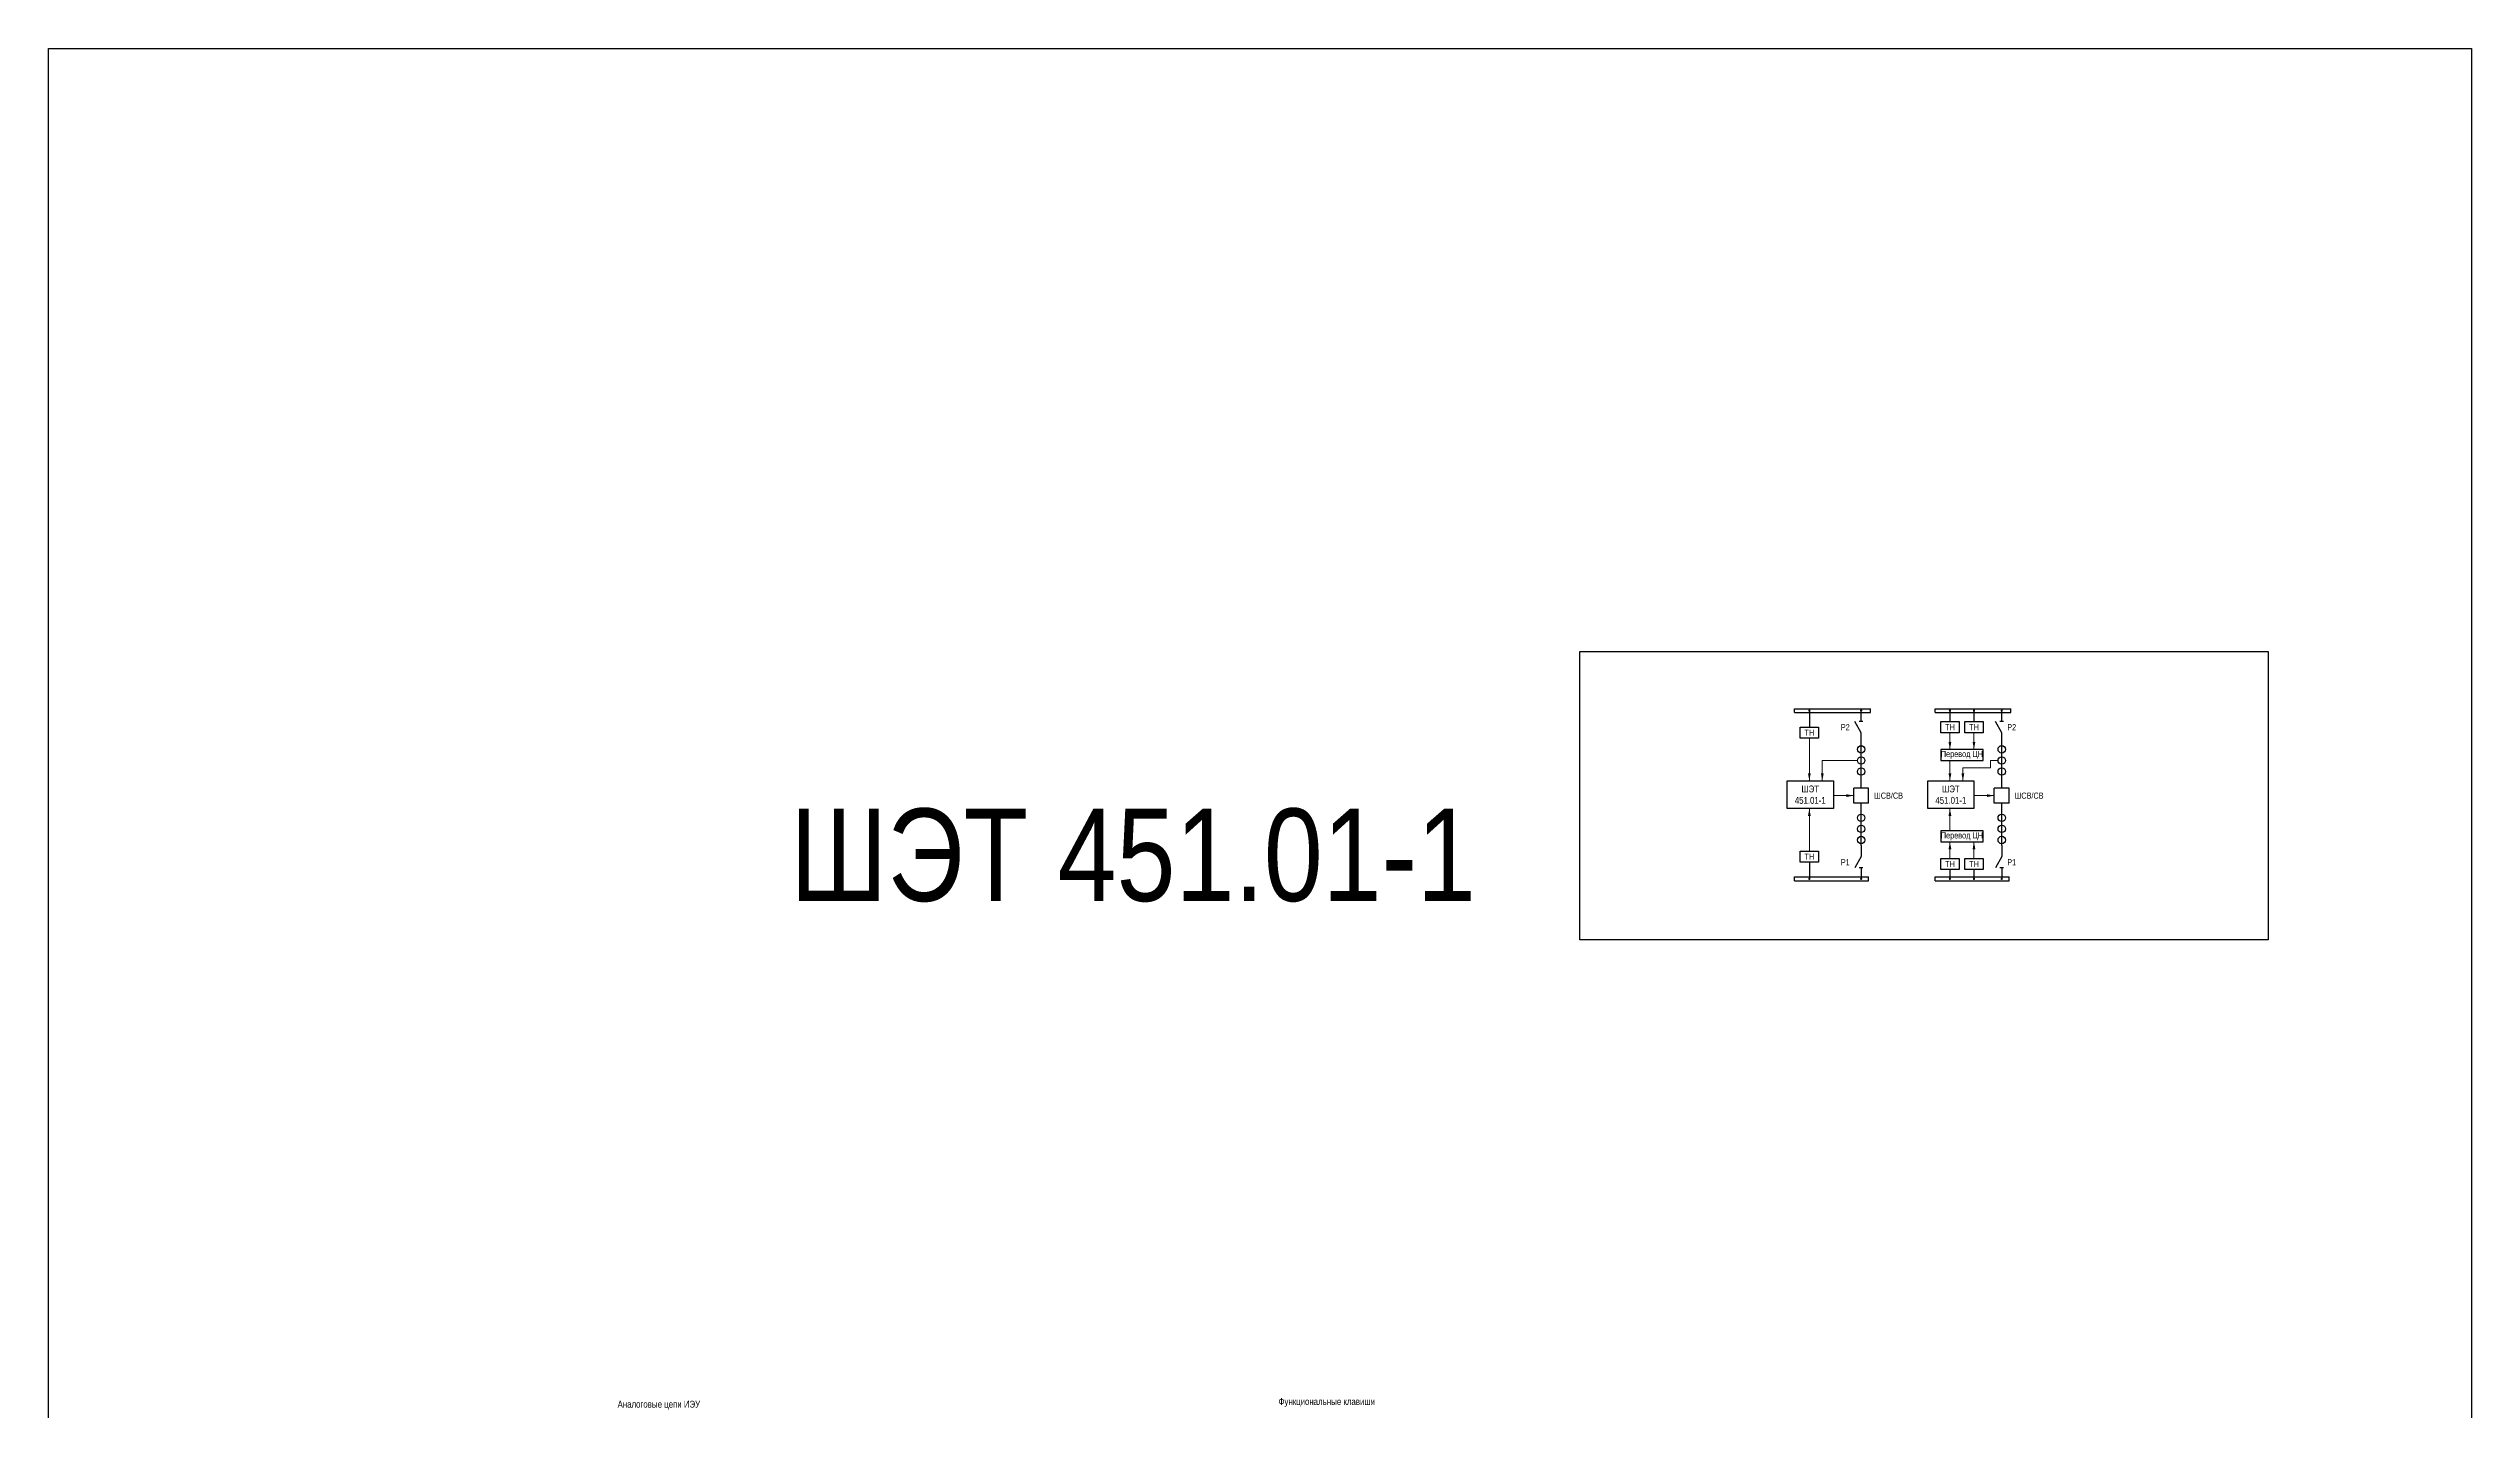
# Model space of a CAD drawing. Header units: millimetres. Extents: x 559 to 4268, y -3459 to 3336.
# Drawn here: x 2905 to 4215, y -618 to 119 of the extents above; entities that cross this region are included whole.
import ezdxf
from ezdxf.enums import TextEntityAlignment as Align

# ---------------------------------------------------------------- set-up
doc = ezdxf.new("R2010")
doc.units = ezdxf.units.MM
doc.layers.add('Основная', color=7, linetype='Continuous', lineweight=30)
doc.layers.add('Тонкая', color=7, linetype='Continuous', lineweight=18)
doc.styles.add('Narrow', font='ARIALN.TTF')
doc.styles.add('Вывод', font='tahoma.ttf', dxfattribs={"height": 2.5})
doc.styles.add('Компонент', font='ARIALN.TTF', dxfattribs={"height": 3.5})

# ---------------------------------------------------------------- blocks, each defined once
blk = doc.blocks.new('*U94')
at = {"color": 0, "linetype": 'ByBlock'}
for p, q in [((0, 0), (41, 0)), ((0, -2), (0, 0)), ((41, -2), (41, 0)), ((0, -2), (41, -2))]:
    blk.add_line(p, q, dxfattribs=at)
at = {"layer": 'Основная', "style": 'Компонент'}
blk.add_attdef('ОШ', text='', height=3.5, dxfattribs=at).set_placement((6, 4), align=Align.MIDDLE_CENTER)
blk = doc.blocks.new('*U51')
at = {"color": 0, "linetype": 'ByBlock'}
for p, q in [((0, 0), (-8, 0)), ((-8, -8), (-8, 0)), ((0, -8), (0, 0)), ((0, -8), (-8, -8))]:
    blk.add_line(p, q, dxfattribs=at)
at = {"layer": 'Основная', "style": 'Компонент'}
blk.add_attdef('ОУ', text='', height=3.5, dxfattribs=at).set_placement((-15, -3), align=Align.MIDDLE_CENTER)
blk = doc.blocks.new('*U18')
at = {"color": 0, "linetype": 'ByBlock'}
blk.add_line((0, 0), (6, 3.4), dxfattribs=at)
blk = doc.blocks.new('*U10')
at = {"color": 0}
blk.add_line((0, -1), (0, 1), dxfattribs=at)
blk = doc.blocks.new('*U50')
at = {"color": 0, "linetype": 'ByBlock'}
for p, q in [((0, 9), (0, 3)), ((0, -3), (0, -9))]:
    blk.add_line(p, q, dxfattribs=at)
at = {"color": 0, "linetype": 'ByBlock', "ltscale": 0.25, "xscale": -1, "rotation": 90}
for name, p in [('*U18', (0, 3)), ('*U10', (0, -3))]:
    blk.add_blockref(name, p, dxfattribs=at)
at = {"layer": 'Основная'}
for tag, height, style, p in [('ОУ', 3.5, 'Компонент', (-12, 0)), ('В2', 2.5, 'Вывод', (2, 7)), ('В1', 2.5, 'Вывод', (2, -7))]:
    blk.add_attdef(tag, text='', height=height, dxfattribs=dict(at, style=style)).set_placement(p, align=Align.MIDDLE_CENTER)
blk = doc.blocks.new('*U95')
at = {"linetype": 'ByBlock'}
blk.add_circle((0, 0), 2, dxfattribs=at)
at = {"layer": 'Основная', "color": 0, "linetype": 'ByBlock'}
blk.add_line((0, -3), (0, 3), dxfattribs=at)
at = {"layer": 'Основная', "linetype": 'ByBlock', "style": 'Компонент'}
blk.add_attdef('ОУ', text='', height=3.5, dxfattribs=at).set_placement((-6, 0), align=Align.MIDDLE_CENTER)
blk = doc.blocks.new('*U53')
at = {"color": 0, "linetype": 'ByBlock'}
for p, q in [((0, 3), (0, 9)), ((0, -9), (0, -3))]:
    blk.add_line(p, q, dxfattribs=at)
at = {"color": 0, "linetype": 'ByBlock', "ltscale": 0.25, "rotation": 89.99999999999999}
for name, p in [('*U18', (0, -3)), ('*U10', (0, 3))]:
    blk.add_blockref(name, p, dxfattribs=at)
at = {"layer": 'Основная'}
for tag, height, style, p in [('ОУ', 3.5, 'Компонент', (-12, 0)), ('В1', 2.5, 'Вывод', (2, 7)), ('В2', 2.5, 'Вывод', (2, -7))]:
    blk.add_attdef(tag, text='', height=height, dxfattribs=dict(at, style=style)).set_placement(p, align=Align.MIDDLE_CENTER)
blk = doc.blocks.new('*U93')
at = {"color": 0, "linetype": 'ByBlock'}
for p, q in [((0, 0), (40, 0)), ((0, -2), (0, 0)), ((40, -2), (40, 0)), ((0, -2), (40, -2))]:
    blk.add_line(p, q, dxfattribs=at)
at = {"layer": 'Основная', "style": 'Компонент'}
blk.add_attdef('ОШ', text='', height=3.5, dxfattribs=at).set_placement((6, 4), align=Align.MIDDLE_CENTER)

msp = doc.modelspace()

# ---------------------------------------------------------------- linework, layer by layer
at = {"layer": 'Основная', "color": 1}
msp.add_lwpolyline([(2905, 119), (4215, 119), (4215, -1480), (2905, -1480)], close=True, dxfattribs=at)
at = {"layer": 'Основная'}
for points in [[(3733, -207), (4105, -207), (4105, -363), (3733, -363)], [(3852, -248), (3862, -248), (3862, -254), (3852, -254)], [(3928, -245), (3938, -245), (3938, -251), (3928, -251)], [(3941, -245), (3951, -245), (3951, -251), (3941, -251)], [(3928, -266), (3951, -266), (3951, -260), (3928, -260)], [(3845, -277), (3870, -277), (3870, -292), (3845, -292)], [(3921, -277), (3946, -277), (3946, -292), (3921, -292)], [(3928, -310), (3951, -310), (3951, -304), (3928, -304)], [(3852, -315), (3862, -315), (3862, -321), (3852, -321)], [(3928, -319), (3938, -319), (3938, -325), (3928, -325)], [(3941, -319), (3951, -319), (3951, -325), (3941, -325)]]:
    msp.add_lwpolyline(points, close=True, dxfattribs=at)
at = {"layer": 'Основная', "ltscale": 0.25, "const_width": 0.6}
for points in [[(3856.7, -239, 1), (3857.3, -239, 1)], [(3856.7, -239, 1), (3857.3, -239, 1)], [(3884.7, -239, 1), (3885.3, -239, 1)], [(3932.7, -239, 1), (3933.3, -239, 1)], [(3932.7, -239, 1), (3933.3, -239, 1)], [(3945.7, -239, 1), (3946.3, -239, 1)], [(3945.7, -239, 1), (3946.3, -239, 1)], [(3960.7, -239, 1), (3961.3, -239, 1)], [(3856.7, -330, 1), (3857.3, -330, 1)], [(3856.7, -330, 1), (3857.3, -330, 1)], [(3884.7, -330, 1), (3885.3, -330, 1)], [(3884.7, -330, 1), (3885.3, -330, 1)], [(3932.7, -330, 1), (3933.3, -330, 1)], [(3932.7, -330, 1), (3933.3, -330, 1)], [(3945.7, -330, 1), (3946.3, -330, 1)], [(3945.7, -330, 1), (3946.3, -330, 1)], [(3960.7, -330, 1), (3961.3, -330, 1)], [(3960.7, -330, 1), (3961.3, -330, 1)]]:
    msp.add_lwpolyline(points, format="xyb", close=True, dxfattribs=at)
at = {"layer": 'Основная'}
for points in [[(3857, -239), (3857, -248)], [(3933, -239), (3933, -245)], [(3946, -239), (3946, -245)], [(3885, -257), (3885, -256)], [(3961, -257), (3961, -256)], [(3885, -281), (3885, -275)], [(3961, -281), (3961, -275)], [(3885, -294), (3885, -289)], [(3961, -294), (3961, -289)], [(3857, -321), (3857, -330)], [(3933, -325), (3933, -330)], [(3946, -325), (3946, -330)]]:
    msp.add_lwpolyline(points, dxfattribs=at)
at = {"layer": 'Тонкая'}
for points in [[(3857, -254), (3857, -277)], [(3933, -260), (3933, -251)], [(3946, -251), (3946, -260)], [(3883, -266), (3864, -266)], [(3864, -277), (3864, -266)], [(3933, -266), (3933, -277)], [(3940, -270), (3955, -270), (3955, -266)], [(3940, -277), (3940, -270)], [(3959, -266), (3955, -266)], [(3881, -285), (3870, -285)], [(3957, -285), (3946, -285)], [(3857, -292), (3857, -315)], [(3933, -292), (3933, -304)], [(3933, -319), (3933, -310)], [(3946, -310), (3946, -319)]]:
    msp.add_lwpolyline(points, dxfattribs=at)
at = {"layer": 'Тонкая', "ltscale": 0.3}
for points in [[(3933, -260, 0, 1.5, 0), (3933, -256, 0, 0, 0)], [(3946, -260, 0, 1.5, 0), (3946, -256, 0, 0, 0)], [(3857, -277, 0, 1.5, 0), (3857, -273, 0, 0, 0)], [(3864, -277, 0, 1.5, 0), (3864, -273, 0, 0, 0)], [(3933, -277, 0, 1.5, 0), (3933, -273, 0, 0, 0)], [(3940, -277, 0, 1.5, 0), (3940, -273, 0, 0, 0)], [(3881, -285, 0, 1.5, 0), (3877, -285, 0, 0, 0)], [(3957, -285, 0, 1.5, 0), (3953, -285, 0, 0, 0)], [(3857, -292, 0, 1.5, 0), (3857, -296, 0, 0, 0)], [(3933, -292, 0, 1.5, 0), (3933, -296, 0, 0, 0)], [(3933, -310, 0, 1.5, 0), (3933, -314, 0, 0, 0)], [(3946, -310, 0, 1.5, 0), (3946, -314, 0, 0, 0)]]:
    msp.add_lwpolyline(points, format="xyseb", dxfattribs=at)

# ---------------------------------------------------------------- block references
at = {"layer": 'Основная', "ltscale": 0.25}
for name, p in [('*U94', (3849, -238)), ('*U53', (3885, -248)), ('*U94', (3925, -238)), ('*U53', (3961, -248)), ('*U95', (3885, -260)), ('*U95', (3961, -260)), ('*U95', (3885, -266)), ('*U95', (3885, -272)), ('*U95', (3961, -266)), ('*U95', (3961, -272)), ('*U51', (3889, -281)), ('*U51', (3965, -281)), ('*U95', (3885, -297)), ('*U95', (3885, -303)), ('*U95', (3961, -297)), ('*U95', (3961, -303)), ('*U50', (3885, -321)), ('*U95', (3885, -309)), ('*U50', (3961, -321)), ('*U95', (3961, -309)), ('*U93', (3849, -329)), ('*U93', (3925, -329))]:
    msp.add_blockref(name, p, dxfattribs=at)

# ---------------------------------------------------------------- texts
at = {"layer": 'Основная', "style": 'Narrow'}
for s, p in [('Р2', (3874, -248)), ('Р2', (3964, -248)), ('ШСВ/СВ', (3892, -285)), ('ШСВ/СВ', (3968, -285)), ('Р1', (3874, -321)), ('Р1', (3964, -321))]:
    msp.add_text(s, height=3.3, dxfattribs=at).set_placement(p, align=Align.MIDDLE_LEFT)
at = {"layer": 'Основная', "color": 2, "style": 'Narrow'}
msp.add_text('ШЭТ 451.01-1', height=50, dxfattribs=at).set_placement((3306, -342))
at = {"layer": 'Основная', "style": 'Narrow'}
for s, insert, char_height, width, attachment_point in [('ТН', (3933, -248), 3.3, 10, 5), ('ТН', (3946, -248), 3.3, 10, 5), ('ТН', (3857, -251), 3.3, 10, 5), ('Перевод ЦН', (3939.5, -263), 3.3, 23, 5), ('ШЭТ 451.01-1', (3857.5, -284.5), 3.7, 25, 5), ('ШЭТ 451.01-1', (3933.5, -284.5), 3.7, 25, 5), ('Перевод ЦН', (3939.5, -307), 3.3, 23, 5), ('ТН', (3857, -318), 3.3, 10, 5), ('ТН', (3933, -322), 3.3, 10, 5), ('ТН', (3946, -322), 3.3, 10, 5), ('Аналоговые цепи ИЭУ', (3235, -617), 3.7, 89, 8), ('Функциональные клавиши', (3596.1, -615.6), 3.7, 94, 8)]:
    msp.add_mtext(s, dxfattribs=dict(at, insert=insert, char_height=char_height, width=width, attachment_point=attachment_point))

doc.saveas('drawing.dxf')
